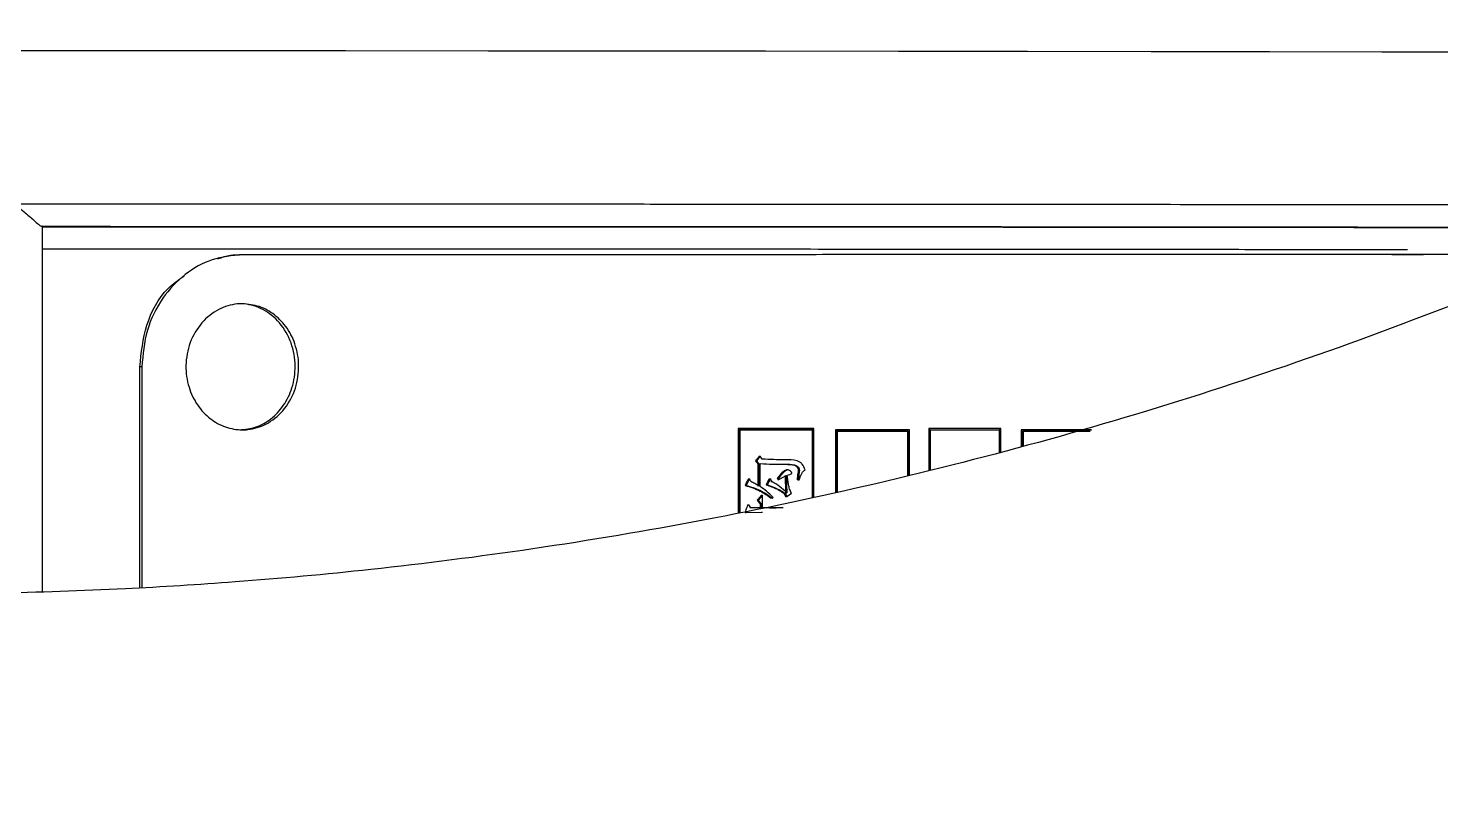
# Model space of a CAD drawing. Header units: millimetres. Extents: x 2404 to 4548, y 1024 to 2541.
# Drawn here: x 3274.5 to 3324.9, y 1264.9 to 1292.3 of the extents above; entities that cross this region are included whole.
import ezdxf

# ---------------------------------------------------------------- set-up
doc = ezdxf.new("R2010")
doc.units = ezdxf.units.MM

msp = doc.modelspace()

# ---------------------------------------------------------------- linework, layer by layer
at = {"color": 7, "linetype": 'Continuous', "lineweight": 25}
for p, q in [((3275.041, 1285.247), (3275.026, 1285.247)), ((3275.026, 1285.247), (3275.041, 1285.242)), ((3275.041, 1285.242), (3275.041, 1272.211)), ((3282.18, 1284.235), (3282.072, 1284.235)), ((3323.153, 1284.236), (3324.285, 1284.236)), ((3278.522, 1272.344), (3278.522, 1280.235)), ((3278.597, 1280.235), (3278.522, 1280.235)), ((3278.597, 1280.235), (3278.598, 1272.349)), ((3302.531, 1278.036), (3299.856, 1278.036)), ((3299.856, 1278.036), (3299.856, 1275.026)), ((3299.875, 1278.036), (3299.856, 1278.036)), ((3299.875, 1278.036), (3299.875, 1275.03)), ((3299.917, 1277.986), (3299.917, 1275.039)), ((3302.49, 1277.986), (3302.511, 1277.986)), ((3302.49, 1277.986), (3302.49, 1275.583)), ((3302.511, 1275.587), (3302.511, 1277.986)), ((3302.531, 1278.036), (3302.552, 1278.036)), ((3302.552, 1275.596), (3302.552, 1278.036)), ((3305.934, 1277.986), (3303.32, 1277.986)), ((3303.32, 1277.986), (3303.32, 1275.758)), ((3303.342, 1277.986), (3303.32, 1277.986)), ((3303.342, 1277.986), (3303.342, 1275.763)), ((3303.383, 1277.936), (3303.383, 1275.771)), ((3305.894, 1277.936), (3305.917, 1277.936)), ((3305.894, 1277.936), (3305.894, 1276.352)), ((3305.917, 1276.358), (3305.917, 1277.936)), ((3305.934, 1277.986), (3305.957, 1277.986)), ((3305.957, 1276.368), (3305.957, 1277.986)), ((3306.648, 1278.036), (3306.648, 1276.545)), ((3309.196, 1278.036), (3306.648, 1278.036)), ((3306.648, 1278.036), (3306.672, 1278.036)), ((3306.672, 1278.036), (3306.672, 1276.551)), ((3306.712, 1276.562), (3306.712, 1277.986)), ((3309.182, 1277.986), (3309.157, 1277.986)), ((3309.157, 1277.986), (3309.157, 1277.187)), ((3309.182, 1277.986), (3309.182, 1277.194)), ((3309.196, 1278.036), (3309.221, 1278.036)), ((3309.221, 1277.204), (3309.221, 1278.036)), ((3309.945, 1277.986), (3309.945, 1277.389)), ((3309.971, 1277.986), (3309.945, 1277.986)), ((3309.971, 1277.986), (3309.971, 1277.395)), ((3312.418, 1277.986), (3309.997, 1277.986)), ((3310.009, 1277.936), (3310.009, 1277.405)), ((3312.381, 1277.936), (3312.408, 1277.936)), ((3312.418, 1277.986), (3312.446, 1277.986)), ((3300.47, 1276.878), (3300.509, 1276.878)), ((3300.644, 1277.04), (3300.509, 1276.878)), ((3300.509, 1276.878), (3300.599, 1276.77)), ((3300.56, 1276.77), (3300.56, 1275.98)), ((3300.56, 1276.77), (3300.599, 1276.77)), ((3300.599, 1276.77), (3300.599, 1275.98)), ((3300.605, 1277.04), (3300.644, 1277.04)), ((3300.707, 1276.943), (3300.644, 1277.04)), ((3300.644, 1275.958), (3300.644, 1276.781)), ((3300.257, 1276.24), (3300.14, 1276.002)), ((3300.218, 1276.24), (3300.257, 1276.24)), ((3300.311, 1276.142), (3300.257, 1276.24)), ((3301.004, 1276.24), (3300.887, 1276.023)), ((3300.964, 1276.24), (3301.004, 1276.24)), ((3301.058, 1276.142), (3301.004, 1276.24)), ((3301.018, 1276.142), (3301.058, 1276.142)), ((3301.269, 1276.218), (3301.251, 1276.25)), ((3301.291, 1276.25), (3301.251, 1276.25)), ((3301.269, 1276.218), (3301.309, 1276.218)), ((3301.309, 1276.218), (3301.291, 1276.25)), ((3301.309, 1276.218), (3301.568, 1276.359)), ((3301.528, 1276.359), (3301.546, 1275.742)), ((3301.568, 1276.359), (3301.586, 1275.742)), ((3301.707, 1276.526), (3301.703, 1276.526)), ((3301.992, 1276.196), (3301.956, 1276.196)), ((3301.997, 1276.196), (3301.956, 1276.196)), ((3301.992, 1276.196), (3302.033, 1276.196)), ((3302.033, 1276.196), (3301.997, 1276.196)), ((3300.101, 1276.002), (3300.14, 1276.002)), ((3300.725, 1275.656), (3300.572, 1275.472)), ((3300.686, 1275.656), (3300.725, 1275.656)), ((3300.725, 1275.201), (3300.725, 1275.656)), ((3300.847, 1276.023), (3300.887, 1276.023)), ((3301.063, 1275.569), (3301.036, 1275.547)), ((3301.103, 1275.569), (3301.076, 1275.547)), ((3301.546, 1275.742), (3301.586, 1275.742)), ((3301.546, 1275.601), (3301.586, 1275.601)), ((3301.586, 1275.601), (3301.756, 1275.72)), ((3300.14, 1275.039), (3300.68, 1275.05)), ((3300.191, 1275.309), (3300.23, 1275.309)), ((3300.311, 1275.201), (3300.23, 1275.309)), ((3300.641, 1275.201), (3300.272, 1275.201)), ((3300.68, 1275.201), (3300.311, 1275.201)), ((3300.533, 1275.472), (3300.572, 1275.472)), ((3300.572, 1275.472), (3300.68, 1275.342)), ((3300.641, 1275.342), (3300.641, 1275.201)), ((3300.641, 1275.342), (3300.68, 1275.342)), ((3300.641, 1275.201), (3300.68, 1275.201)), ((3300.68, 1275.342), (3300.68, 1275.201)), ((3300.686, 1275.05), (3300.725, 1275.05)), ((3301.187, 1275.203), (3300.955, 1275.201)), ((3300.975, 1275.201), (3301.207, 1275.203)), ((3301.459, 1275.205), (3300.995, 1275.201)), ((3301.076, 1275.547), (3301.036, 1275.547)), ((3300.101, 1275.039), (3300.14, 1275.039))]:
    msp.add_line(p, q, dxfattribs=at)
at = {"color": 7, "linetype": 'Continuous', "lineweight": 25, "flags": 128}
msp.add_lwpolyline([(3270.263, 1291.519), (3275.489, 1291.519), (3280.693, 1291.518), (3285.852, 1291.516), (3290.942, 1291.513), (3295.941, 1291.51), (3300.826, 1291.506), (3305.575, 1291.501), (3310.167, 1291.496), (3314.581, 1291.49), (3318.798, 1291.483), (3322.798, 1291.476), (3326.563, 1291.468), (3330.077, 1291.46), (3333.324, 1291.451), (3336.288, 1291.442), (3338.958, 1291.433), (3341.32, 1291.423), (3343.365, 1291.412), (3344.313, 1291.407)], dxfattribs=at)
at = {"color": 7, "linetype": 'Continuous', "lineweight": 25}
for points, knots in [([(3270.162, 1252.13), (3272.722, 1252.154), (3276.302, 1252.189), (3281.572, 1252.468), (3286.036, 1252.803), (3291.352, 1253.369), (3296.921, 1254.142), (3302.735, 1255.152), (3308.706, 1256.408), (3314.782, 1257.919), (3320.92, 1259.69), (3327.085, 1261.724), (3333.249, 1264.023), (3339.385, 1266.589), (3345.473, 1269.419), (3351.493, 1272.513), (3357.426, 1275.867), (3363.255, 1279.48), (3368.965, 1283.345), (3374.54, 1287.459), (3379.967, 1291.816), (3385.233, 1296.411), (3390.324, 1301.235), (3395.229, 1306.283), (3399.936, 1311.546), (3404.434, 1317.016), (3408.712, 1322.684), (3412.761, 1328.541), (3416.571, 1334.578), (3420.132, 1340.784), (3423.437, 1347.148), (3426.478, 1353.661), (3429.247, 1360.31), (3431.738, 1367.085), (3433.943, 1373.972), (3435.858, 1380.961), (3437.476, 1388.039), (3438.794, 1395.192), (3439.807, 1402.409), (3440.512, 1409.676), (3440.904, 1416.981), (3440.983, 1424.309), (3440.746, 1431.647), (3440.192, 1438.981), (3439.32, 1446.299), (3438.13, 1453.586), (3436.622, 1460.829), (3434.797, 1468.013), (3432.656, 1475.126), (3430.202, 1482.154), (3427.437, 1489.082), (3424.365, 1495.898), (3420.988, 1502.589), (3417.31, 1509.141), (3413.336, 1515.541), (3409.071, 1521.776), (3404.52, 1527.834), (3399.688, 1533.703), (3394.581, 1539.369), (3389.205, 1544.822), (3383.758, 1549.869), (3378.284, 1554.522), (3372.826, 1558.791), (3367.201, 1562.833), (3361.42, 1566.642), (3355.492, 1570.21), (3349.43, 1573.532), (3343.244, 1576.602), (3336.948, 1579.416), (3330.554, 1581.968), (3324.079, 1584.254), (3317.541, 1586.27), (3310.966, 1588.012), (3304.393, 1589.477), (3297.899, 1590.659), (3291.61, 1591.556), (3286.086, 1592.139), (3281.203, 1592.507), (3276.379, 1592.747), (3270.405, 1592.864), (3264.888, 1592.753), (3259.619, 1592.482), (3255.154, 1592.144), (3249.838, 1591.579), (3244.269, 1590.806), (3238.456, 1589.796), (3232.485, 1588.54), (3226.409, 1587.029), (3220.271, 1585.258), (3214.105, 1583.224), (3207.942, 1580.925), (3201.805, 1578.359), (3195.717, 1575.529), (3189.697, 1572.435), (3183.765, 1569.081), (3177.936, 1565.469), (3172.226, 1561.603), (3166.65, 1557.489), (3161.223, 1553.132), (3155.957, 1548.537), (3150.866, 1543.713), (3145.961, 1538.665), (3141.254, 1533.402), (3136.756, 1527.932), (3132.478, 1522.264), (3128.43, 1516.407), (3124.62, 1510.37), (3121.058, 1504.164), (3117.753, 1497.8), (3114.711, 1491.288), (3111.949, 1484.636), (3109.612, 1478.354), (3108.333, 1474.249), (3107.77, 1472.441)], [0, 0, 0, 0, 0.0102074, 0.014274, 0.021037, 0.0280561, 0.0355867, 0.0434511, 0.0515783, 0.0599113, 0.0684099, 0.0770439, 0.085791, 0.0946336, 0.1035582, 0.112554, 0.1216124, 0.1307262, 0.1398897, 0.1490979, 0.1583469, 0.1676331, 0.1769537, 0.1863062, 0.1956884, 0.2050985, 0.2145348, 0.2239961, 0.233481, 0.2429885, 0.2525178, 0.262068, 0.2716385, 0.2812287, 0.2908382, 0.3004664, 0.3101132, 0.3197782, 0.3294613, 0.3391624, 0.3488814, 0.3586183, 0.3683733, 0.3781464, 0.387938, 0.3977483, 0.4075776, 0.4174265, 0.4272956, 0.4371854, 0.4470968, 0.4570307, 0.4669882, 0.4769704, 0.486979, 0.4970156, 0.5070822, 0.5171812, 0.5273154, 0.5374882, 0.5477037, 0.5569145, 0.5661226, 0.5753266, 0.5845258, 0.5937191, 0.6029052, 0.6120821, 0.6212471, 0.6303962, 0.6395236, 0.6486197, 0.6576679, 0.6666375, 0.6754633, 0.6839789, 0.6919633, 0.6976055, 0.7035012, 0.7112199, 0.7214273, 0.7254939, 0.7322569, 0.739276, 0.7468066, 0.754671, 0.7627982, 0.7711312, 0.7796298, 0.7882638, 0.7970109, 0.8058535, 0.8147781, 0.8237739, 0.8328323, 0.8419461, 0.8511096, 0.8603178, 0.8695668, 0.878853, 0.8881736, 0.8975261, 0.9069083, 0.9163184, 0.9257547, 0.935216, 0.9447009, 0.9542084, 0.9637377, 0.9732879, 0.9828584, 0.9924486, 1, 1, 1, 1]), ([(3414.892, 1380.402), (3414.591, 1379.34), (3413.655, 1376.035), (3411.748, 1370.584), (3409.19, 1364.056), (3406.305, 1357.645), (3403.119, 1351.356), (3399.631, 1345.208), (3395.847, 1339.212), (3391.77, 1333.383), (3387.407, 1327.734), (3382.763, 1322.278), (3377.844, 1317.029), (3372.835, 1312.173), (3367.78, 1307.701), (3362.722, 1303.603), (3357.494, 1299.729), (3352.106, 1296.087), (3346.57, 1292.684), (3340.898, 1289.526), (3335.101, 1286.619), (3329.193, 1283.968), (3323.189, 1281.579), (3317.107, 1279.456), (3310.967, 1277.604), (3304.8, 1276.026), (3298.656, 1274.727), (3292.647, 1273.715), (3287.08, 1273.004), (3282.235, 1272.558), (3277.765, 1272.281), (3273.86, 1272.143), (3271.261, 1272.133), (3270.213, 1272.13)], [0, 0, 0, 0, 0.017078, 0.053144, 0.089298, 0.125545, 0.161888, 0.198335, 0.23489, 0.271563, 0.308361, 0.345297, 0.382382, 0.419634, 0.453214, 0.486783, 0.520336, 0.55387, 0.58738, 0.62086, 0.654303, 0.687696, 0.721023, 0.754256, 0.787351, 0.820228, 0.85273, 0.884498, 0.914491, 0.939551, 0.959781, 0.98378, 1, 1, 1, 1]), ([(3270.595, 1286.048), (3273.027, 1286.048), (3277.873, 1286.048), (3285.051, 1286.047), (3290.897, 1286.046), (3295.454, 1286.044), (3298.801, 1286.042), (3302.077, 1286.041), (3305.276, 1286.039), (3308.391, 1286.037), (3312.344, 1286.034), (3317.139, 1286.03), (3322.694, 1286.024), (3328.042, 1286.017), (3331.746, 1286.012), (3333.419, 1286.008), (3333.626, 1286.008)], [0, 0, 0, 0, 0.099314, 0.197878, 0.29569, 0.344327, 0.392776, 0.441037, 0.48911, 0.536996, 0.584693, 0.676006, 0.773113, 0.876014, 0.984707, 1, 1, 1, 1]), ([(3274.086, 1286.008), (3274.093, 1286.007), (3274.126, 1286.001), (3274.23, 1285.91), (3274.448, 1285.725), (3274.71, 1285.488), (3274.908, 1285.32), (3274.995, 1285.256), (3275.019, 1285.249), (3275.026, 1285.247)], [0, 0, 0, 0, 0.0146665, 0.0629057, 0.2528185, 0.5796375, 0.7759438, 0.9348975, 1, 1, 1, 1]), ([(3275.041, 1285.247), (3277.923, 1285.246), (3283.845, 1285.246), (3292.277, 1285.244), (3300.363, 1285.24), (3307.984, 1285.236), (3315.45, 1285.23), (3322.544, 1285.222), (3328.117, 1285.215), (3330.912, 1285.21), (3331.844, 1285.209)], [0, 0, 0, 0, 0.130518, 0.268168, 0.390099, 0.517129, 0.649259, 0.786491, 0.928825, 1, 1, 1, 1]), ([(3275.041, 1285.234), (3275.429, 1285.234), (3276.036, 1285.234), (3277.029, 1285.234), (3278.089, 1285.234), (3279.3, 1285.234), (3280.352, 1285.234), (3281.357, 1285.234), (3282.59, 1285.234), (3284.425, 1285.233), (3286.104, 1285.233), (3287.453, 1285.233), (3288.263, 1285.233), (3289.118, 1285.232), (3290.018, 1285.232), (3290.962, 1285.232), (3293.896, 1285.231), (3298.442, 1285.229), (3304.136, 1285.226), (3308.806, 1285.223), (3312.52, 1285.22), (3315.35, 1285.217), (3317.359, 1285.215), (3318.545, 1285.214), (3319.104, 1285.214), (3319.266, 1285.213), (3319.318, 1285.213), (3319.337, 1285.213), (3319.343, 1285.213), (3319.346, 1285.213), (3319.347, 1285.213), (3319.347, 1285.213), (3319.348, 1285.213), (3319.348, 1285.213), (3319.348, 1285.213), (3319.348, 1285.213), (3319.616, 1285.213), (3320.298, 1285.212), (3321.554, 1285.211), (3323.062, 1285.209), (3324.46, 1285.207), (3325.48, 1285.206), (3326.253, 1285.205), (3327.078, 1285.204), (3328.063, 1285.202), (3329.039, 1285.201), (3329.84, 1285.2), (3330.619, 1285.198), (3331.257, 1285.197), (3331.695, 1285.197), (3331.817, 1285.196)], [0, 0, 0, 0, 0.017551, 0.027477, 0.045011, 0.065616, 0.082476, 0.092885, 0.111431, 0.1388, 0.176932, 0.188699, 0.201204, 0.214447, 0.228429, 0.243149, 0.258608, 0.366138, 0.459728, 0.539372, 0.605068, 0.656812, 0.694601, 0.718435, 0.725118, 0.727151, 0.727909, 0.728155, 0.728247, 0.728284, 0.7283, 0.728307, 0.72831, 0.728311, 0.728312, 0.728312, 0.728312, 0.744024, 0.768439, 0.803217, 0.836029, 0.8561, 0.868601, 0.886365, 0.910565, 0.934954, 0.953683, 0.966991, 0.990806, 1, 1, 1, 1]), ([(3323.719, 1284.407), (3322.87, 1284.408), (3320.946, 1284.41), (3317.782, 1284.414), (3314.359, 1284.417), (3309.369, 1284.421), (3302.547, 1284.426), (3293.648, 1284.43), (3284.45, 1284.432), (3278.183, 1284.433), (3275.041, 1284.433)], [0, 0, 0, 0, 0.065248, 0.147896, 0.226473, 0.300978, 0.478059, 0.653103, 0.826109, 1, 1, 1, 1]), ([(3282.179, 1284.235), (3281.815, 1284.199), (3281.085, 1284.125), (3280.09, 1283.555), (3279.278, 1282.688), (3278.709, 1281.541), (3278.635, 1280.675), (3278.597, 1280.235)], [0, 0, 0, 0, 0.184668, 0.3699947, 0.5658507, 0.7794444, 1, 1, 1, 1]), ([(3281.306, 1284.085), (3281.455, 1284.141), (3281.703, 1284.234), (3281.966, 1284.235), (3282.071, 1284.235)], [0, 0, 0, 0, 0.598586, 1, 1, 1, 1]), ([(3329.676, 1284.236), (3328.92, 1284.236), (3326.477, 1284.236), (3321.91, 1284.236), (3316.83, 1284.236), (3311.446, 1284.236), (3306.916, 1284.236), (3301.026, 1284.235), (3296.142, 1284.235), (3289.477, 1284.235), (3285.184, 1284.235), (3282.179, 1284.235)], [0, 0, 0, 0, 0.063071, 0.203688, 0.344307, 0.414547, 0.555165, 0.625405, 0.766021, 0.83626, 1, 1, 1, 1]), ([(3278.522, 1280.235), (3278.574, 1280.736), (3278.68, 1281.739), (3279.293, 1282.904), (3279.901, 1283.336), (3280.098, 1283.476)], [0, 0, 0, 0, 0.402722, 0.806503, 1, 1, 1, 1]), ([(3282.179, 1282.485), (3282.385, 1282.465), (3282.796, 1282.423), (3283.353, 1282.101), (3283.81, 1281.613), (3284.121, 1280.953), (3284.228, 1280.173), (3284.078, 1279.36), (3283.668, 1278.648), (3283.065, 1278.163), (3282.532, 1278), (3282.038, 1277.975), (3281.563, 1278.057), (3281.004, 1278.366), (3280.545, 1278.859), (3280.232, 1279.516), (3280.124, 1280.297), (3280.274, 1281.11), (3280.687, 1281.823), (3281.291, 1282.306), (3281.826, 1282.474), (3282.116, 1282.483), (3282.179, 1282.485)], [0, 0, 0, 0, 0.046276, 0.092719, 0.141715, 0.19519, 0.253686, 0.315261, 0.376912, 0.43437, 0.485817, 0.500005, 0.546254, 0.592701, 0.641799, 0.695155, 0.753514, 0.815397, 0.876864, 0.934161, 0.985737, 1, 1, 1, 1]), ([(3282.072, 1277.985), (3282.273, 1278.006), (3282.677, 1278.046), (3283.225, 1278.363), (3283.677, 1278.845), (3283.989, 1279.498), (3284.102, 1280.279), (3283.958, 1281.098), (3283.551, 1281.819), (3282.951, 1282.306), (3282.42, 1282.474), (3282.132, 1282.483), (3282.071, 1282.485)], [0, 0, 0, 0, 0.0912038, 0.1828761, 0.2801993, 0.3866808, 0.5040829, 0.6292887, 0.7538352, 0.8693163, 0.9721511, 1, 1, 1, 1]), ([(3302.552, 1278.036), (3302.286, 1278.036), (3301.754, 1278.036), (3300.863, 1278.036), (3300.234, 1278.036), (3299.875, 1278.036)], [0, 0, 0, 0, 0.300086, 0.600172, 1, 1, 1, 1]), ([(3302.511, 1277.986), (3302.245, 1277.986), (3301.713, 1277.986), (3300.849, 1277.986), (3300.248, 1277.986), (3299.917, 1277.986)], [0, 0, 0, 0, 0.309667, 0.619335, 1, 1, 1, 1]), ([(3299.917, 1277.986), (3300.172, 1277.986), (3300.687, 1277.986), (3301.546, 1277.986), (3302.147, 1277.986), (3302.49, 1277.986)], [0, 0, 0, 0, 0.294871, 0.597185, 1, 1, 1, 1]), ([(3305.957, 1277.986), (3305.697, 1277.986), (3305.178, 1277.986), (3304.307, 1277.986), (3303.693, 1277.986), (3303.342, 1277.986)], [0, 0, 0, 0, 0.300086, 0.600172, 1, 1, 1, 1]), ([(3305.917, 1277.936), (3305.657, 1277.936), (3305.138, 1277.936), (3304.294, 1277.936), (3303.706, 1277.936), (3303.383, 1277.936)], [0, 0, 0, 0, 0.309667, 0.619335, 1, 1, 1, 1]), ([(3303.383, 1277.936), (3303.588, 1277.936), (3304.006, 1277.936), (3304.846, 1277.936), (3305.474, 1277.936), (3305.894, 1277.936)], [0, 0, 0, 0, 0.243669, 0.4958456, 1, 1, 1, 1]), ([(3309.221, 1278.036), (3308.968, 1278.036), (3308.463, 1278.036), (3307.614, 1278.036), (3307.015, 1278.036), (3306.672, 1278.036)], [0, 0, 0, 0, 0.300086, 0.600172, 1, 1, 1, 1]), ([(3306.712, 1277.986), (3306.969, 1277.986), (3307.483, 1277.986), (3308.307, 1277.986), (3308.871, 1277.986), (3309.182, 1277.986)], [0, 0, 0, 0, 0.309667, 0.619335, 1, 1, 1, 1]), ([(3306.712, 1277.986), (3306.912, 1277.986), (3307.319, 1277.986), (3308.136, 1277.986), (3308.748, 1277.986), (3309.157, 1277.986)], [0, 0, 0, 0, 0.242842, 0.495294, 1, 1, 1, 1]), ([(3312.446, 1277.986), (3312.201, 1277.986), (3311.71, 1277.986), (3310.886, 1277.986), (3310.304, 1277.986), (3309.971, 1277.986)], [0, 0, 0, 0, 0.300086, 0.600172, 1, 1, 1, 1]), ([(3312.408, 1277.936), (3312.163, 1277.936), (3311.672, 1277.936), (3310.873, 1277.936), (3310.317, 1277.936), (3310.009, 1277.936)], [0, 0, 0, 0, 0.309667, 0.619335, 1, 1, 1, 1]), ([(3310.009, 1277.936), (3310.203, 1277.936), (3310.597, 1277.936), (3311.39, 1277.936), (3311.984, 1277.936), (3312.381, 1277.936)], [0, 0, 0, 0, 0.241953, 0.494702, 1, 1, 1, 1]), ([(3300.605, 1277.04), (3300.582, 1277.013), (3300.537, 1276.959), (3300.493, 1276.905), (3300.47, 1276.878)], [0, 0, 0, 0, 0.5000003, 1, 1, 1, 1]), ([(3300.47, 1276.878), (3300.48, 1276.865), (3300.501, 1276.841), (3300.531, 1276.805), (3300.55, 1276.781), (3300.56, 1276.77)], [0, 0, 0, 0, 0.346323, 0.673162, 1, 1, 1, 1]), ([(3300.644, 1276.781), (3300.938, 1276.766), (3301.343, 1276.747), (3301.789, 1276.768), (3301.949, 1276.705), (3302.006, 1276.651), (3302.033, 1276.595), (3302.037, 1276.53), (3302.019, 1276.397), (3302.007, 1276.285), (3301.997, 1276.196)], [0, 0, 0, 0, 0.489233, 0.672718, 0.735367, 0.76608, 0.796242, 0.828596, 0.864188, 1, 1, 1, 1]), ([(3302.247, 1276.553), (3302.215, 1276.628), (3302.168, 1276.739), (3302.053, 1276.84), (3301.856, 1276.924), (3301.397, 1276.904), (3300.983, 1276.927), (3300.707, 1276.943)], [0, 0, 0, 0, 0.132026, 0.196101, 0.258534, 0.505562, 1, 1, 1, 1]), ([(3301.62, 1276.751), (3301.636, 1276.75), (3301.709, 1276.746), (3301.807, 1276.748), (3301.906, 1276.704), (3301.957, 1276.661), (3301.987, 1276.608), (3301.999, 1276.533), (3301.974, 1276.396), (3301.963, 1276.277), (3301.956, 1276.196)], [0, 0, 0, 0, 0.059261, 0.277391, 0.368105, 0.4594, 0.520103, 0.580915, 0.717891, 1, 1, 1, 1]), ([(3300.218, 1276.24), (3300.203, 1276.21), (3300.177, 1276.155), (3300.138, 1276.076), (3300.113, 1276.026), (3300.101, 1276.002)], [0, 0, 0, 0, 0.374291, 0.687145, 1, 1, 1, 1]), ([(3300.599, 1275.98), (3300.548, 1276.008), (3300.451, 1276.06), (3300.356, 1276.116), (3300.311, 1276.142)], [0, 0, 0, 0, 0.532976, 1, 1, 1, 1]), ([(3300.964, 1276.24), (3300.948, 1276.211), (3300.921, 1276.16), (3300.882, 1276.088), (3300.859, 1276.045), (3300.847, 1276.023)], [0, 0, 0, 0, 0.402508, 0.701255, 1, 1, 1, 1]), ([(3301.586, 1275.742), (3301.504, 1275.818), (3301.339, 1275.969), (3301.151, 1276.085), (3301.058, 1276.142)], [0, 0, 0, 0, 0.502347, 1, 1, 1, 1]), ([(3301.612, 1276.549), (3301.61, 1276.55), (3301.592, 1276.558), (3301.549, 1276.548), (3301.451, 1276.501), (3301.356, 1276.384), (3301.281, 1276.289), (3301.251, 1276.25)], [0, 0, 0, 0, 0.016217, 0.1216, 0.261121, 0.702097, 1, 1, 1, 1]), ([(3301.604, 1276.37), (3301.636, 1276.378), (3301.684, 1276.39), (3301.737, 1276.407), (3301.755, 1276.423), (3301.76, 1276.429), (3301.762, 1276.435), (3301.763, 1276.44), (3301.763, 1276.449), (3301.759, 1276.465), (3301.746, 1276.486), (3301.723, 1276.514), (3301.688, 1276.541), (3301.64, 1276.557), (3301.59, 1276.548), (3301.544, 1276.528), (3301.49, 1276.483), (3301.402, 1276.394), (3301.335, 1276.308), (3301.291, 1276.25)], [0, 0, 0, 0, 0.12083, 0.185578, 0.200463, 0.207293, 0.213836, 0.220353, 0.227161, 0.24221, 0.277123, 0.31159, 0.371541, 0.433275, 0.493638, 0.554959, 0.617623, 0.744187, 1, 1, 1, 1]), ([(3301.756, 1275.72), (3301.731, 1275.769), (3301.68, 1275.867), (3301.64, 1276.09), (3301.619, 1276.257), (3301.604, 1276.37)], [0, 0, 0, 0, 0.246103, 0.496572, 1, 1, 1, 1]), ([(3302.033, 1276.196), (3302.054, 1276.268), (3302.085, 1276.375), (3302.154, 1276.482), (3302.203, 1276.531), (3302.232, 1276.546), (3302.247, 1276.553)], [0, 0, 0, 0, 0.509381, 0.758484, 0.880594, 1, 1, 1, 1]), ([(3300.101, 1276.002), (3300.286, 1275.945), (3300.619, 1275.842), (3300.908, 1275.638), (3301.036, 1275.547)], [0, 0, 0, 0, 0.55646, 1, 1, 1, 1]), ([(3300.14, 1276.002), (3300.305, 1275.952), (3300.639, 1275.851), (3300.929, 1275.649), (3301.076, 1275.547)], [0, 0, 0, 0, 0.496751, 1, 1, 1, 1]), ([(3300.686, 1275.656), (3300.665, 1275.631), (3300.629, 1275.587), (3300.578, 1275.526), (3300.548, 1275.49), (3300.533, 1275.472)], [0, 0, 0, 0, 0.407433, 0.703717, 1, 1, 1, 1]), ([(3301.103, 1275.569), (3301.026, 1275.647), (3300.883, 1275.792), (3300.72, 1275.906), (3300.644, 1275.958)], [0, 0, 0, 0, 0.541449, 1, 1, 1, 1]), ([(3300.847, 1276.023), (3300.976, 1275.978), (3301.173, 1275.91), (3301.384, 1275.791), (3301.501, 1275.703), (3301.531, 1275.635), (3301.546, 1275.601)], [0, 0, 0, 0, 0.493279, 0.7531, 0.87522, 1, 1, 1, 1]), ([(3300.887, 1276.023), (3301.015, 1275.977), (3301.241, 1275.896), (3301.48, 1275.767), (3301.575, 1275.649), (3301.584, 1275.611), (3301.586, 1275.601)], [0, 0, 0, 0, 0.4941647, 0.8691614, 0.966217, 1, 1, 1, 1]), ([(3300.191, 1275.309), (3300.18, 1275.278), (3300.16, 1275.217), (3300.13, 1275.127), (3300.111, 1275.068), (3300.101, 1275.039)], [0, 0, 0, 0, 0.35122, 0.67561, 1, 1, 1, 1]), ([(3300.533, 1275.472), (3300.543, 1275.459), (3300.564, 1275.434), (3300.6, 1275.391), (3300.626, 1275.36), (3300.641, 1275.342)], [0, 0, 0, 0, 0.288603, 0.577204, 1, 1, 1, 1]), ([(3300.995, 1275.201), (3300.945, 1275.201), (3300.855, 1275.201), (3300.765, 1275.201), (3300.725, 1275.201)], [0, 0, 0, 0, 0.56, 1, 1, 1, 1]), ([(3300.975, 1275.201), (3300.938, 1275.201), (3300.864, 1275.201), (3300.771, 1275.201), (3300.725, 1275.201)], [0, 0, 0, 0, 0.510364, 1, 1, 1, 1]), ([(3301.459, 1275.205), (3301.404, 1275.205), (3301.316, 1275.204), (3301.217, 1275.203), (3301.167, 1275.203), (3301.125, 1275.202), (3301.063, 1275.201), (3301.005, 1275.201), (3300.975, 1275.201)], [0, 0, 0, 0, 0.346989, 0.56406, 0.627993, 0.665176, 0.826013, 1, 1, 1, 1])]:
    msp.add_open_spline(points, degree=3, knots=knots, dxfattribs=at)

doc.saveas('drawing.dxf')
